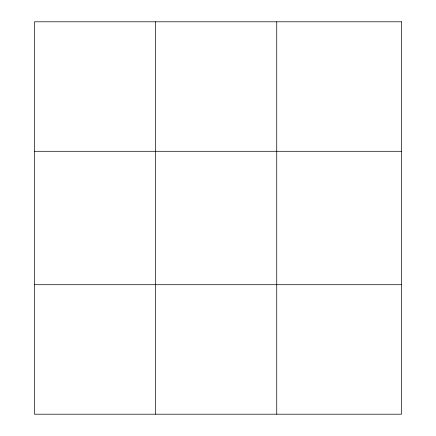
<?xml version="1.0" encoding="UTF-8"?>
<svg xmlns="http://www.w3.org/2000/svg" width="436" height="436" viewBox="0 0 436 436"><rect width="100%" height="100%" fill="white"/><g stroke="black" fill="none" stroke-linecap="round" stroke-linejoin="round"><path stroke-width="0.65" d="M155.592 414.2L155.592 21.8M276.74 414.2L276.74 21.8M34.444 151.292L401.556 151.292M34.444 284.708L401.556 284.708M401.556 21.8L401.556 414.2L34.444 414.2L34.444 21.8L401.556 21.8"/></g></svg>
